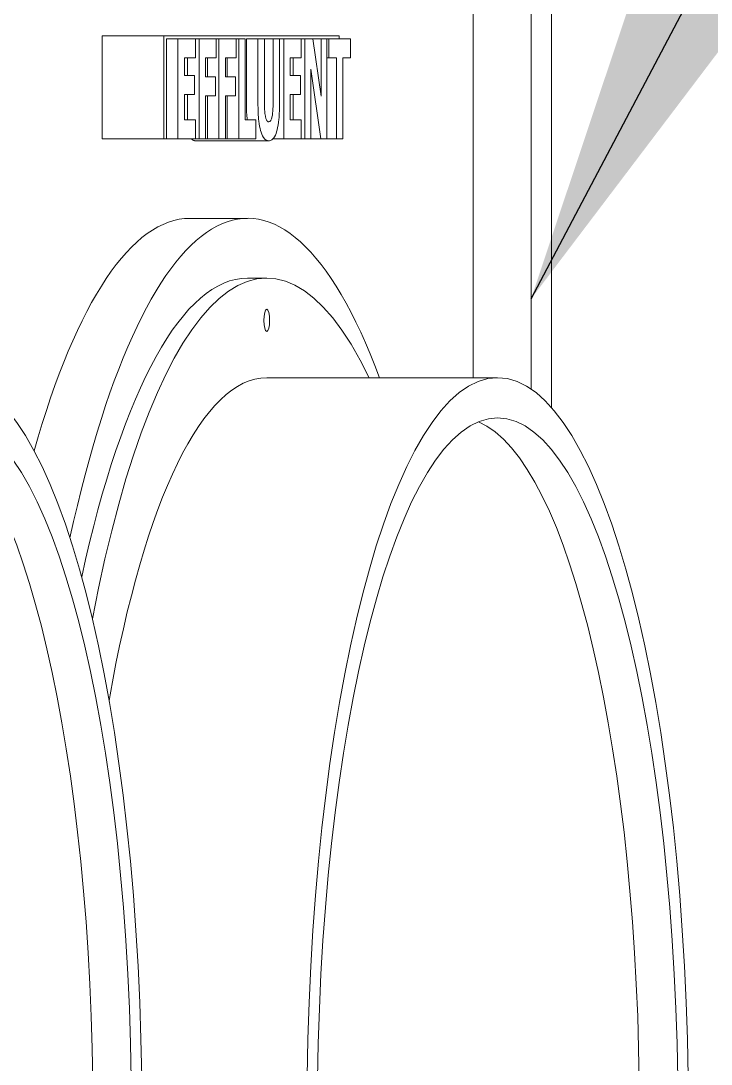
# Model space of a CAD drawing. Header units: inches. Extents: x 15 to 402, y 6 to 261.
# Drawn here: x 217.344 to 219.511, y 103.235 to 106.509 of the extents above; entities that cross this region are included whole.
import ezdxf

# ---------------------------------------------------------------- set-up
doc = ezdxf.new("R2010")
doc.units = ezdxf.units.IN
doc.header["$LTSCALE"] = 12
doc.header["$MEASUREMENT"] = 0
doc.layers.add('Symbol (ANSI)', color=7, linetype='Continuous', lineweight=25)
doc.layers.add('Visible (ANSI)', color=7, linetype='Continuous', lineweight=50)
doc.styles.add('MEMCOR Medium', font='arial.ttf')
doc.dimstyles.new('Default (ANSI)$7', dxfattribs={"dimscale": 12, "dimtxt": 0.15, "dimasz": 0.098425, "dimexe": 0.125, "dimexo": 0.0625, "dimgap": 0.031496, "dimtad": 0, "dimtih": 1, "dimtoh": 1, "dimdec": 4, "dimrnd": 1e-08, "dimzin": 3, "dimdsep": 46, "dimlunit": 5, "dimtxsty": 'MEMCOR Medium', "dimcen": 0.09, "dimdle": 0.393701, "dimclrd": 256, "dimclre": 256, "dimclrt": 256, "dimadec": 0, "dimazin": 1, "dimtfac": 0.8, "dimtofl": 0, "dimtmove": 0, "dimatfit": 3, "dimfxl": 1, "dimfrac": 1, "dimtolj": 1, "dimtzin": 4, "dimlwd": -1, "dimlwe": -1, "dimarcsym": 0})

msp = doc.modelspace()

# ---------------------------------------------------------------- linework, layer by layer
at = {"layer": 'Visible (ANSI)', "linetype": 'Continuous', "lineweight": 18}
for p, q in [((219.010219, 107.826622), (219.010219, 105.294314)), ((218.764394, 105.389087), (218.764394, 106.982872)), ((218.945505, 106.982872), (218.945505, 105.353309)), ((217.599708, 106.461587), (217.792893, 106.461587)), ((217.599708, 106.139087), (217.599708, 106.461587)), ((217.792893, 106.461587), (218.342884, 106.461587)), ((217.792893, 106.139087), (217.792893, 106.461587)), ((217.801296, 106.452087), (217.801296, 106.139087)), ((217.801296, 106.452087), (217.837519, 106.452087)), ((217.89227, 106.452087), (217.837519, 106.452087)), ((217.837519, 106.452087), (217.837519, 106.139087)), ((217.89227, 106.452087), (217.903662, 106.452087)), ((217.89227, 106.39248), (217.89227, 106.452087)), ((217.957888, 106.452087), (217.903662, 106.452087)), ((217.903662, 106.452087), (217.903662, 106.139087)), ((217.957888, 106.452087), (217.965999, 106.452087)), ((217.957888, 106.39248), (217.957888, 106.452087)), ((218.020224, 106.452087), (217.965999, 106.452087)), ((217.965999, 106.452087), (217.965999, 106.139087)), ((218.020224, 106.39248), (218.020224, 106.452087)), ((218.020224, 106.452087), (218.028335, 106.452087)), ((218.048686, 106.452087), (218.028335, 106.452087)), ((218.028335, 106.452087), (218.028335, 106.139087)), ((218.048686, 106.198694), (218.048686, 106.452087)), ((218.052282, 106.452087), (218.052282, 106.252213)), ((218.052282, 106.452087), (218.088504, 106.452087)), ((218.108855, 106.452087), (218.088504, 106.452087)), ((218.088504, 106.452087), (218.088504, 106.252213)), ((218.108855, 106.256779), (218.108855, 106.452087)), ((218.108855, 106.452087), (218.136034, 106.452087)), ((218.156385, 106.452087), (218.136034, 106.452087)), ((218.136034, 106.452087), (218.136034, 106.256779)), ((218.156385, 106.452087), (218.169616, 106.452087)), ((218.156385, 106.252467), (218.156385, 106.452087)), ((218.224367, 106.452087), (218.169616, 106.452087)), ((218.169616, 106.452087), (218.169616, 106.139087)), ((218.224367, 106.452087), (218.23576, 106.452087)), ((218.224367, 106.39248), (218.224367, 106.452087)), ((218.260706, 106.452087), (218.23576, 106.452087)), ((218.23576, 106.452087), (218.23576, 106.139087)), ((218.260706, 106.452087), (218.286572, 106.452087)), ((218.286572, 106.272759), (218.260706, 106.452087)), ((218.30515, 106.452087), (218.286572, 106.452087)), ((218.286572, 106.452087), (218.286572, 106.272759)), ((218.30515, 106.139087), (218.30515, 106.452087)), ((218.30515, 106.452087), (218.310832, 106.452087)), ((218.379106, 106.452087), (218.310832, 106.452087)), ((218.310832, 106.452087), (218.310832, 106.39248)), ((218.342884, 106.461587), (218.342884, 106.452087)), ((218.379106, 106.39248), (218.379106, 106.452087)), ((217.857738, 106.337439), (217.857738, 106.39248)), ((217.857738, 106.39248), (217.89227, 106.39248)), ((217.86744, 106.39248), (217.86744, 106.337439)), ((217.923882, 106.33338), (217.923882, 106.39248)), ((217.923882, 106.39248), (217.957888, 106.39248)), ((217.929776, 106.39248), (217.929776, 106.33338)), ((217.986218, 106.39248), (218.020224, 106.39248)), ((217.986218, 106.33338), (217.986218, 106.39248)), ((217.992112, 106.39248), (217.992112, 106.33338)), ((218.189836, 106.337439), (218.189836, 106.39248)), ((218.189836, 106.39248), (218.224367, 106.39248)), ((218.199537, 106.39248), (218.199537, 106.337439)), ((218.30515, 106.39248), (218.310832, 106.39248)), ((218.310832, 106.39248), (218.334793, 106.39248)), ((218.334793, 106.39248), (218.334793, 106.139087)), ((218.355144, 106.139087), (218.355144, 106.39248)), ((218.355144, 106.39248), (218.379106, 106.39248)), ((218.254338, 106.139087), (218.254338, 106.357223)), ((218.254338, 106.357223), (218.285587, 106.139087)), ((217.889578, 106.337439), (217.857738, 106.337439)), ((217.889578, 106.277832), (217.889578, 106.337439)), ((217.955197, 106.33338), (217.923882, 106.33338)), ((217.955197, 106.273773), (217.955197, 106.33338)), ((218.017533, 106.33338), (217.986218, 106.33338)), ((218.017533, 106.273773), (218.017533, 106.33338)), ((218.221675, 106.337439), (218.189836, 106.337439)), ((218.221675, 106.277832), (218.221675, 106.337439)), ((217.857738, 106.198694), (217.857738, 106.277832)), ((217.857738, 106.277832), (217.889578, 106.277832)), ((217.86744, 106.277832), (217.86744, 106.198694)), ((217.923882, 106.139087), (217.923882, 106.273773)), ((217.923882, 106.273773), (217.955197, 106.273773)), ((217.929776, 106.273773), (217.929776, 106.139087)), ((217.986218, 106.139087), (217.986218, 106.273773)), ((217.986218, 106.273773), (218.017533, 106.273773)), ((217.992112, 106.273773), (217.992112, 106.139087)), ((218.189836, 106.277832), (218.221675, 106.277832)), ((218.189836, 106.198694), (218.189836, 106.277832)), ((218.199537, 106.277832), (218.199537, 106.198694)), ((217.89227, 106.198694), (217.857738, 106.198694)), ((217.89227, 106.139087), (217.89227, 106.198694)), ((218.082363, 106.198694), (218.048686, 106.198694)), ((218.082363, 106.139087), (218.082363, 106.198694)), ((218.224367, 106.198694), (218.189836, 106.198694)), ((218.224367, 106.139087), (218.224367, 106.198694)), ((217.599708, 106.139087), (217.792893, 106.139087)), ((217.801296, 106.139087), (217.792893, 106.139087)), ((217.801296, 106.139087), (217.837519, 106.139087)), ((217.837519, 106.139087), (217.89227, 106.139087)), ((217.89227, 106.139087), (217.903662, 106.139087)), ((217.893037, 106.132492), (218.122445, 106.132492)), ((217.903662, 106.139087), (217.923882, 106.139087)), ((217.929776, 106.139087), (217.923882, 106.139087)), ((217.929776, 106.139087), (217.965999, 106.139087)), ((217.965999, 106.139087), (217.986218, 106.139087)), ((217.992112, 106.139087), (217.986218, 106.139087)), ((217.992112, 106.139087), (218.028335, 106.139087)), ((218.028335, 106.139087), (218.082363, 106.139087)), ((218.136181, 106.139087), (218.169616, 106.139087)), ((218.169616, 106.139087), (218.224367, 106.139087)), ((218.224367, 106.139087), (218.23576, 106.139087)), ((218.23576, 106.139087), (218.254338, 106.139087)), ((218.254338, 106.139087), (218.285587, 106.139087)), ((218.285587, 106.139087), (218.30515, 106.139087)), ((218.30515, 106.139087), (218.334793, 106.139087)), ((218.334793, 106.139087), (218.355144, 106.139087)), ((217.874704, 105.889087), (218.055815, 105.889087)), ((218.055815, 105.701587), (218.116185, 105.701587)), ((218.116185, 105.389087), (218.840629, 105.389087))]:
    msp.add_line(p, q, dxfattribs=at)
for centre, major_axis, start_param, end_param in [((218.055815, 103.076587), (0, 2.8125), 5.6776934, 7.15499372), ((218.116185, 103.076587), (0, 2.625), 5.79026004, 7.21980473), ((217.874704, 103.076587), (0, 2.8125), 0, 0.7365881), ((218.055815, 103.076587), (0, 2.625), 0, 0.87277898), ((218.116185, 103.076587), (0, 2.3125), 0, 0.97414153), ((217.005231, 103.076587), (0, -2.186419), 0.10688617, 3.03470649), ((218.719889, 103.076587), (0, -2.186419), 0.10688617, 3.03470649)]:
    msp.add_ellipse(centre, major_axis=major_axis, ratio=0.25881905, start_param=start_param, end_param=end_param, dxfattribs=at)
for centre, major_axis in [((218.116185, 105.568983), (0, -0.035)), ((217.125971, 103.076587), (0, 2.3125)), ((218.840629, 103.076587), (0, 2.3125)), ((217.125971, 103.076587), (0, 2.186419)), ((218.840629, 103.076587), (0, 2.186419))]:
    msp.add_ellipse(centre, major_axis=major_axis, ratio=0.25881905, dxfattribs=at)
for points, knots in [([(218.052282, 106.252213), (218.052282, 106.241708), (218.052492, 106.231108), (218.053382, 106.213235), (218.053921, 106.205821), (218.054661, 106.198694)], [-0.821877976, -0.821877976, -0.821877976, -0.821877976, -0.654433498, -0.654433498, -0.531830613, -0.531830613, -0.531830613, -0.531830613]), ([(218.088504, 106.252213), (218.088504, 106.241708), (218.088715, 106.231108), (218.089687, 106.211576), (218.090388, 106.202572), (218.092736, 106.182778), (218.094554, 106.172843), (218.098622, 106.158114), (218.101489, 106.149348), (218.111271, 106.135068), (218.116953, 106.132492), (218.122445, 106.132492)], [-0.821877976, -0.821877976, -0.821877976, -0.821877976, -0.654433498, -0.654433498, -0.504909579, -0.504909579, -0.307478412, -0.307478412, -0.16166829, -0.16166829, 0, 0, 0, 0]), ([(218.122445, 106.192099), (218.121087, 106.192099), (218.119704, 106.192523), (218.117227, 106.194565), (218.116108, 106.196022), (218.113982, 106.200449), (218.113032, 106.203401), (218.111526, 106.210446), (218.110684, 106.215514), (218.109125, 106.233856), (218.108855, 106.245783), (218.108855, 106.256779)], [-0.357819749, -0.357819749, -0.357819749, -0.357819749, -0.281802872, -0.281802872, -0.21609433, -0.21609433, -0.146681317, -0.146681317, -0.083787292, -0.083787292, 0, 0, 0, 0]), ([(218.136034, 106.256779), (218.136034, 106.249208), (218.135912, 106.24134), (218.135296, 106.22786), (218.134863, 106.221758), (218.133547, 106.211092), (218.132789, 106.207192), (218.130937, 106.200431), (218.129767, 106.197744), (218.126576, 106.193062), (218.124477, 106.192099), (218.122445, 106.192099)], [-0.217363441, -0.217363441, -0.217363441, -0.217363441, -0.17163752, -0.17163752, -0.134758966, -0.134758966, -0.100390194, -0.100390194, -0.059831536, -0.059831536, 0, 0, 0, 0]), ([(218.122445, 106.132492), (218.125725, 106.132492), (218.129058, 106.13338), (218.135092, 106.137575), (218.137861, 106.140579), (218.144213, 106.15141), (218.146794, 106.159336), (218.151029, 106.176196), (218.152808, 106.187173), (218.155763, 106.216204), (218.156385, 106.234469), (218.156385, 106.252467)], [-0.433604472, -0.433604472, -0.433604472, -0.433604472, -0.370673963, -0.370673963, -0.316022801, -0.316022801, -0.237534002, -0.237534002, -0.137141706, -0.137141706, 0, 0, 0, 0])]:
    msp.add_open_spline(points, degree=3, knots=knots, dxfattribs=at)
msp.add_open_spline([(217.893037, 106.132492), (217.885428, 106.132492), (217.879455, 106.139087)], degree=2, dxfattribs=at)

# ---------------------------------------------------------------- leaders
at = {"layer": 'Symbol (ANSI)', "annotation_type": 0, "has_hookline": 1, "hookline_direction": 0, "text_width": 17.803548}
msp.add_leader([(218.945505, 105.636304), (222.076399, 111.569129), (223.257501, 111.569129)], dimstyle='Default (ANSI)$7', override={"dimtad": 0}, dxfattribs=at)

doc.saveas('drawing.dxf')
